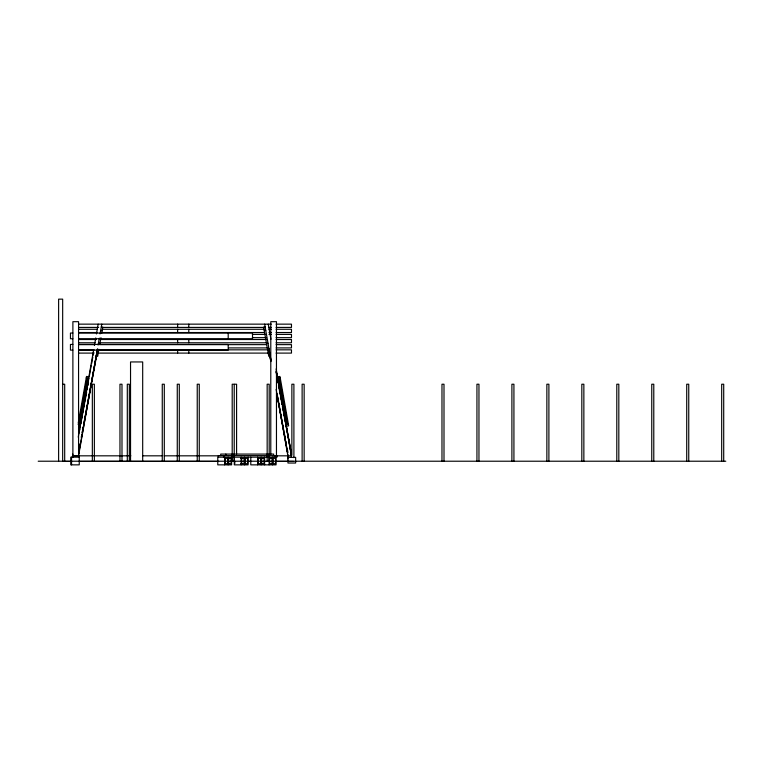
<?xml version="1.0" encoding="UTF-8"?>
<svg xmlns="http://www.w3.org/2000/svg" width="764" height="764" viewBox="0 0 764 764"><rect width="100%" height="100%" fill="white"/><g stroke="black" fill="none" stroke-linecap="round" stroke-linejoin="round"><path stroke-width="1.15" d="M79.122 450.808L79.475 448.754L78.587 453.892L97.773 349.434M97.534 349.291L83.696 424.679M97.104 353.407L97.811 349.291M78.215 423.161L86.513 376.442L88.872 376.862M78.816 424.459L86.991 378.094M79.647 424.603L87.822 378.237M78.234 437.18L93.685 349.568M94.421 345.395L95.748 337.898M96.436 333.954L98.164 324.146M97.391 349.033L78.568 455.822L130.864 455.822M98.079 345.118L99.32 338.127M100.055 333.916L101.784 324.146M98.909 349.291L97.677 356.31L96.159 356.043M99.731 344.64L100.963 337.65M101.784 333.018L102.815 327.164L101.297 326.897M78.816 433.303L88.939 378.027M89.34 376.174L91.298 365.202M91.709 363.349L92.807 357.046M93.208 355.193L93.666 352.385M79.303 432.137L79.762 429.33M80.812 423.972L85.129 400.183M85.53 398.321L86.628 392.018M87.058 389.688L87.488 387.358M87.898 385.505L88.328 383.165M81.356 437.065L81.786 434.735M82.216 432.395L83.286 426.551M83.725 424.221L97.496 349.434M79.819 445.718L80.258 443.378M81.328 437.533L81.758 435.193M82.187 432.863L83.266 427.019M265.137 326.897L263.618 327.164L268.756 356.31L270.275 356.043M264.239 330.688L265.757 330.42M266.493 343.504L268.011 343.237M277.552 376.862L279.92 376.442L280.187 377.96M277.819 378.381L280.245 377.951L288.42 424.316L288.63 425.844L286.261 426.264M285.994 424.746L288.42 424.316M274.19 456.07L276.463 455.697L276.463 321.682L270.79 321.682L270.79 454.255M78.511 324.146L271.315 324.146M276.062 324.146L291.476 324.146L291.476 327.412L276.062 327.412M78.511 327.412L98.671 327.412M102.223 327.412L264.201 327.412M268.947 327.412L271.315 327.412M78.511 329.274L97.486 329.274M102.223 329.274L264.201 329.274M268.947 329.274L271.315 329.274M276.062 329.274L291.476 329.274L291.476 332.531L276.062 332.531M78.511 332.531L97.486 332.531M101.039 332.531L264.201 332.531M268.947 332.531L271.315 332.531M72.838 333.047L70.45 333.047L70.45 338.738L72.838 338.738M78.759 333.047L252.521 333.047L252.521 338.738L78.759 338.738M252.349 334.393L265.385 334.393M268.947 334.393L271.315 334.393M276.062 334.393L291.476 334.393L291.476 337.659L276.062 337.659M252.349 337.659L266.579 337.659M78.511 339.522L96.293 339.522M101.039 339.522L266.579 339.522M276.062 339.522L291.476 339.522L291.476 342.778L276.062 342.778M78.511 342.778L95.108 342.778M99.855 342.778L266.579 342.778M72.828 344.43L70.45 344.43L70.45 350.122L72.828 350.122M78.759 344.43L228.197 344.43L228.197 350.122L78.759 350.122M78.511 344.64L95.108 344.64M99.855 344.64L266.579 344.64M276.062 344.64L291.476 344.64L291.476 347.906L276.062 347.906M228.627 347.906L267.763 347.906M78.511 349.836L93.924 349.836M98.671 349.836L267.763 349.836M276.062 349.836L291.476 349.836L291.476 353.102L276.062 353.102M78.511 353.102L93.924 353.102M98.671 353.102L268.947 353.102M62.667 384.225L64.692 384.225L64.692 461.217M234.567 384.225L236.592 384.225L236.592 454.102M72.8 455.621L78.558 455.621L72.886 456.624L72.886 321.682L78.558 321.682L78.568 457.359M142.763 455.822L161.796 455.822M164.184 455.822L218.905 455.822M277.198 455.822L291.476 455.822L276.148 368.888M287.866 457.359L295.649 457.359L295.649 463.032L287.952 463.032L287.952 457.359M240.66 458.343L244.098 458.343L244.098 463.672L240.66 463.672M38.2 461.217L725.8 461.217M62.677 461.418L71.004 461.418M79.341 461.418L218.628 461.418M230.527 461.418L235.293 461.418M248.386 461.418L250.773 461.418M275.766 461.418L293.624 461.418M100.676 330.42L102.195 330.688M98.413 343.237L99.931 343.504M86.189 377.951L88.605 378.381M78.071 424.326L80.43 424.746M78.587 425.987L80.163 426.264M276.205 371.037L277.275 376.862M277.704 379.192L290.597 449.146L291.476 457.359M276.224 371.514L277.303 377.34M277.733 379.67L291.476 454.284M276.148 372.202L276.578 374.532M277.647 380.357L278.077 382.697M278.507 385.027L279.605 391.33M280.016 393.183L280.445 395.513M280.684 397.156L281.973 404.156M282.374 406.009L291.208 454.284L290.32 449.146M270.886 360.417L268.718 348.269L269.596 353.407M277.112 393.832L283.807 430.524M284.218 432.395L285.316 438.698M285.746 441.038L286.175 443.378M287.254 449.222L287.684 451.553L287.321 449.203M270.809 361.124L268.441 348.269L270.828 361.582M277.055 395.007L286.958 448.754M276.864 394.3L287.627 452.727M278.602 378.237L286.777 424.603M268.259 324.146L270.933 339.292M264.65 324.146L270.914 359.691M276.157 389.401L287.866 455.822M287.14 449.786L287.665 452.861M287.054 449.203L287.646 452.718M723.709 461.217L723.709 384.225L721.684 384.225L721.684 461.217M688.746 461.217L688.746 384.225L686.721 384.225L686.721 461.217M653.783 461.217L653.783 384.225L651.759 384.225L651.759 461.217M618.821 461.217L618.821 384.225L616.796 384.225L616.796 461.217M583.858 461.217L583.858 384.225L581.824 384.225L581.824 461.217M548.896 461.217L548.896 384.225L546.862 384.225L546.862 461.217M513.924 461.217L513.924 384.225L511.899 384.225L511.899 461.217M478.961 461.217L478.961 384.225L476.937 384.225L476.937 461.217M443.999 461.217L443.999 384.225L441.974 384.225L441.974 461.217M304.148 461.217L304.148 384.225L302.124 384.225L302.124 461.217M293.901 457.655L293.901 384.225L291.867 384.225L291.867 455.287M287.866 454.284L287.866 458.906M276.062 457.158L276.062 464.856L250.783 464.856L250.783 457.158M273.636 455.621L273.636 454.083L220.71 454.083L220.71 455.621M273.111 458.343L273.111 463.672M272.576 457.158L272.576 464.856M272.041 458.343L272.041 463.672M269.186 461.217L269.186 384.225L267.161 384.225L267.161 461.217M269.09 457.158L269.09 464.856M264.611 457.158L264.611 464.856M261.66 458.343L261.66 463.672M261.126 457.158L261.126 464.856M260.591 458.343L260.591 463.672M257.64 457.158L257.64 464.856M248.109 457.158L248.109 464.856L234.281 464.856L234.281 457.158M244.633 457.158L244.633 464.856M241.682 458.343L241.682 463.672M241.147 457.158L241.147 464.856M234.815 461.542L234.815 463.672M234.223 461.217L234.223 384.225L232.199 384.225L232.199 461.217M231.616 457.158L231.616 464.856L217.778 464.856L217.778 457.158L277.007 457.158L277.007 455.621L218.399 455.621L218.399 457.158M228.665 458.343L228.665 463.672M228.197 333.047L228.197 338.738M228.13 457.158L228.13 464.856M227.596 458.343L227.596 463.672M225.838 454.083L225.838 455.621M224.645 457.158L224.645 464.856M223.537 455.621L223.537 457.158M199.261 461.217L199.261 384.225L197.236 384.225L197.236 461.217M188.794 324.146L188.794 327.412M188.794 329.274L188.794 332.531M188.794 339.522L188.794 342.778M188.794 349.836L188.794 353.102M179.292 461.217L179.292 384.225L177.267 384.225L177.267 461.217M177.64 324.146L177.64 327.412M177.64 329.274L177.64 332.531M177.64 339.522L177.64 342.778M177.64 349.836L177.64 353.102M164.298 461.217L164.298 384.225L162.264 384.225L162.264 461.217M142.687 461.217L142.687 361.945L130.539 361.945L130.539 461.217M129.326 461.217L129.326 384.225L127.302 384.225L127.302 461.217M121.992 461.217L121.992 384.225L119.967 384.225L119.967 461.217M94.364 461.217L94.364 384.225L92.339 384.225L92.339 461.217M72.8 454.083L72.8 457.158M71.549 457.158L71.549 464.856M62.667 461.217L62.667 299.144L58.618 299.144L58.618 461.217M79.246 457.158L70.775 457.158L70.775 464.856L79.246 464.856L79.246 457.158M231.081 458.343L225.179 458.343L225.179 463.672L231.081 463.672L231.081 458.343M247.574 458.343L245.168 458.343L245.168 463.672L247.574 463.672L247.574 458.343M264.077 458.343L258.184 458.343L258.184 463.672L264.077 463.672L264.077 458.343M275.527 458.343L269.625 458.343L269.625 463.672L275.527 463.672L275.527 458.343M287.617 424.459L279.443 378.094L287.579 424.469"/></g></svg>
